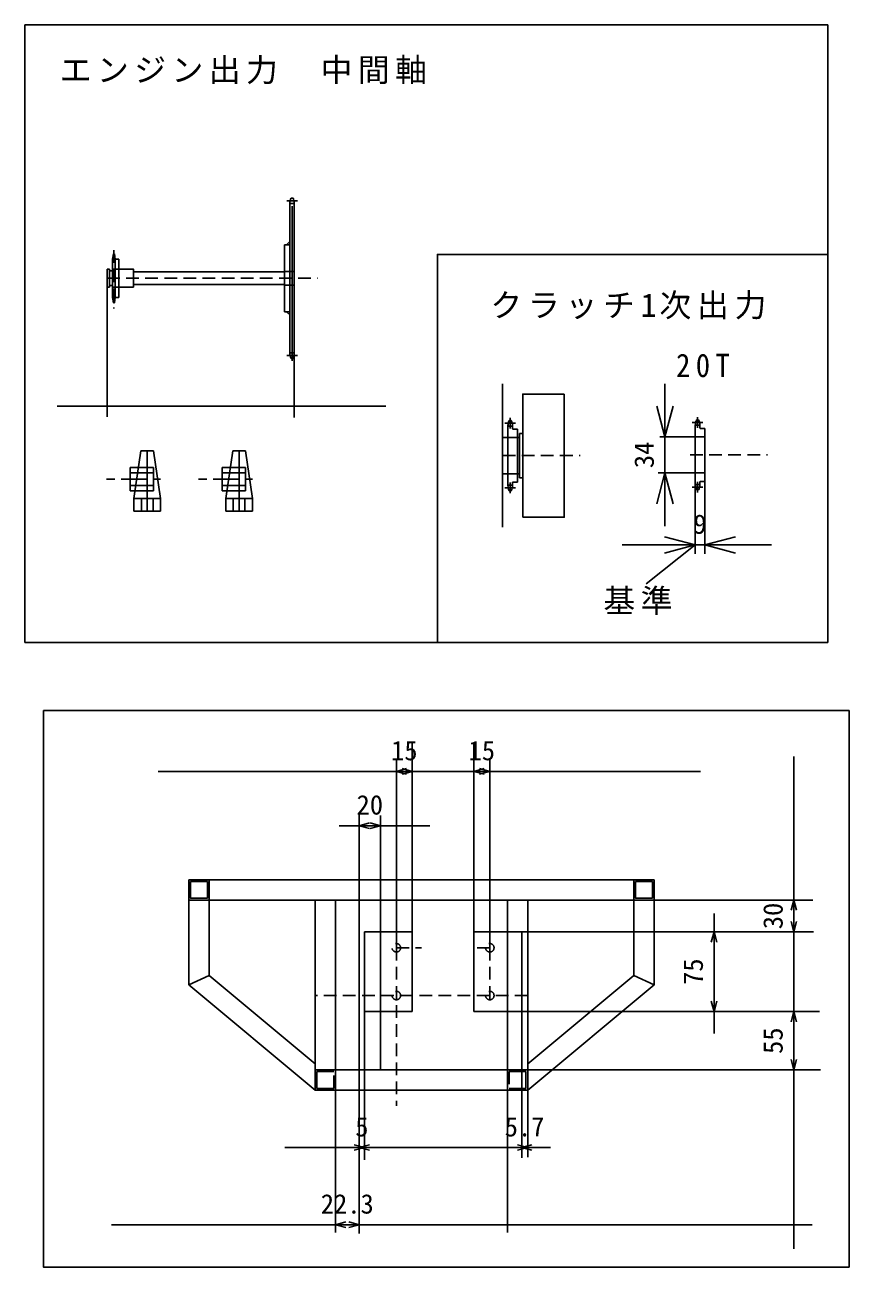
# Model space of a CAD drawing. Units: millimetres, scale not verified. Extents: x -3927 to 20054, y -11123 to 3558.
# Drawn here: x 2961 to 3737, y -385 to 785 of the extents above; entities that cross this region are included whole.
import ezdxf
from ezdxf.enums import TextEntityAlignment as Align

# ---------------------------------------------------------------- set-up
doc = ezdxf.new("R2010")
doc.units = ezdxf.units.MM
doc.header["$LTSCALE"] = 10
doc.linetypes.add('CHAIN2', pattern=[12, 9, -1, 1, -1])
doc.linetypes.add('DASHED1', pattern=[1.8, 1.2, -0.6])
doc.layers.add('0-0_ふれーむ', color=7, linetype='Continuous')
doc.layers.add('0-3_エンジン', color=7, linetype='Continuous')
doc.styles.add('ＭＳ ゴシック', font='')
doc.styles.get('ＭＳ ゴシック').set_extended_font_data('MS Gothic')

msp = doc.modelspace()

# ---------------------------------------------------------------- linework, layer by layer
at = {"layer": '0-0_ふれーむ'}
for p, q in [((2978.39, 139.61), (3737.22, 139.61)), ((3737.22, 139.61), (3737.22, -384.79)), ((3325.82, -68.98), (3325.82, 109.46)), ((3383.82, -68.98), (3383.82, 109.46)), ((3685.12, 96.2), (3685.12, -367.43)), ((3086.45, 82.14), (3597.23, 82.14)), ((3310.82, -83.98), (3310.82, 92.86)), ((3398.82, -83.98), (3398.82, 93.37)), ((3275.82, -38.98), (3275.82, 41.81)), ((3295.82, -38.98), (3295.82, 40.73)), ((3257.06, 31.01), (3342.33, 31.01)), ((3115.47, -19.98), (3134.47, -19.98)), ((3115.47, -19.98), (3115.47, -38.98)), ((3115.47, -22.98), (3115.47, -38.98)), ((3117.07, -21.58), (3132.87, -21.58)), ((3132.87, -21.58), (3132.87, -37.38)), ((3134.47, -19.98), (3134.47, -38.98)), ((3534.47, -19.98), (3553.47, -19.98)), ((3534.47, -19.98), (3534.47, -38.98)), ((3536.07, -21.58), (3551.87, -21.58)), ((3551.87, -21.58), (3551.87, -37.38)), ((3553.47, -19.98), (3553.47, -38.98)), ((3553.47, -22.98), (3553.47, -38.98)), ((3551.87, -24.58), (3551.87, -37.38)), ((3115.47, -38.98), (3131.47, -38.98)), ((3115.47, -38.98), (3134.47, -38.98)), ((3275.82, -38.98), (3275.82, -198.98)), ((3295.82, -38.98), (3295.82, -198.98)), ((3534.47, -38.98), (3553.47, -38.98)), ((3539.07, -37.38), (3551.87, -37.38)), ((3553.47, -38.98), (3702.98, -38.98)), ((3609.97, -51.7), (3609.97, -164.6)), ((3234.47, -68.98), (3234.47, -143.98)), ((3280.82, -68.98), (3325.82, -68.98)), ((3280.82, -68.98), (3280.82, -143.98)), ((3325.82, -68.98), (3325.82, -143.98)), ((3383.82, -68.98), (3383.82, -143.98)), ((3383.82, -68.98), (3389.03, -68.98)), ((3389.03, -68.98), (3428.82, -68.98)), ((3428.82, -68.98), (3703.75, -68.98)), ((3434.47, -68.98), (3434.47, -143.98)), ((3280.82, -143.98), (3325.82, -143.98)), ((3280.82, -143.98), (3280.82, -283.71)), ((3383.82, -143.98), (3428.82, -143.98)), ((3428.82, -143.98), (3428.82, -281.85)), ((3428.82, -143.98), (3709.22, -143.98)), ((3234.47, -198.98), (3242.97, -198.98)), ((3234.47, -198.98), (3234.47, -216.38)), ((3236.07, -200.58), (3242.97, -200.58)), ((3236.07, -200.58), (3236.07, -216.38)), ((3275.82, -198.98), (3275.82, -353.03)), ((3425.97, -198.98), (3434.47, -198.98)), ((3425.97, -200.58), (3432.87, -200.58)), ((3432.87, -200.58), (3432.87, -216.38)), ((3434.47, -198.98), (3710.13, -198.98)), ((3253.47, -217.98), (3234.47, -217.98)), ((3236.07, -216.38), (3242.97, -216.38)), ((3253.47, -217.98), (3253.47, -352.28)), ((3415.47, -217.98), (3415.47, -352.28)), ((3425.97, -216.38), (3432.87, -216.38)), ((3434.47, -217.98), (3434.47, -281.1)), ((3205.65, -272.16), (3456.09, -272.16)), ((3042.64, -344.85), (3686.86, -344.85)), ((3685.12, -344.85), (3702.49, -344.85))]:
    msp.add_line(p, q, dxfattribs=at)
at = {"layer": '0-0_ふれーむ', "color": 4}
for p, q in [((3310.82, 82.14), (3320.48, 84.73)), ((3310.82, 82.14), (3325.82, 82.14)), ((3310.82, 82.14), (3320.48, 79.55)), ((3325.82, 82.14), (3316.16, 84.73)), ((3325.82, 82.14), (3316.16, 79.55)), ((3383.82, 82.14), (3393.48, 84.73)), ((3383.82, 82.14), (3398.82, 82.14)), ((3383.82, 82.14), (3393.48, 79.55)), ((3398.82, 82.14), (3389.16, 84.73)), ((3398.82, 82.14), (3389.16, 79.55)), ((3275.82, 31.01), (3285.48, 33.6)), ((3275.82, 31.01), (3295.82, 31.01)), ((3275.82, 31.01), (3285.48, 28.43)), ((3295.82, 31.01), (3286.16, 33.6)), ((3295.82, 31.01), (3286.16, 28.43)), ((3685.12, -38.98), (3682.53, -48.64)), ((3685.12, -68.98), (3685.12, -38.98)), ((3685.12, -38.98), (3687.71, -48.64)), ((3609.97, -68.98), (3607.39, -78.64)), ((3609.97, -143.98), (3609.97, -68.98)), ((3609.97, -68.98), (3612.56, -78.64)), ((3685.12, -68.98), (3682.53, -59.32)), ((3685.12, -68.98), (3687.71, -59.32)), ((3609.97, -143.98), (3607.39, -134.32)), ((3609.97, -143.98), (3612.56, -134.32)), ((3685.12, -143.98), (3682.53, -153.64)), ((3685.12, -198.98), (3685.12, -143.98)), ((3685.12, -143.98), (3687.71, -153.64)), ((3685.12, -198.98), (3682.53, -189.32)), ((3685.12, -198.98), (3687.71, -189.32)), ((3280.82, -272.16), (3271.16, -269.57)), ((3280.82, -272.16), (3271.16, -274.75)), ((3275.82, -272.16), (3285.48, -269.57)), ((3275.82, -272.16), (3280.82, -272.16)), ((3275.82, -272.16), (3285.48, -274.75)), ((3434.47, -272.16), (3424.81, -269.57)), ((3434.47, -272.16), (3424.81, -274.75)), ((3428.82, -272.16), (3438.48, -269.57)), ((3428.82, -272.16), (3434.47, -272.16)), ((3428.82, -272.16), (3438.48, -274.75)), ((3253.47, -344.85), (3263.13, -342.26)), ((3253.47, -344.85), (3275.82, -344.85)), ((3253.47, -344.85), (3263.13, -347.44)), ((3275.82, -344.85), (3266.16, -342.26)), ((3275.82, -344.85), (3266.16, -347.44))]:
    msp.add_line(p, q, dxfattribs=at)
at = {"layer": '0-0_ふれーむ', "color": 4, "linetype": 'DASHED1'}
for p, q in [((3398.82, -65.98), (3398.82, -136.13)), ((3310.82, -83.98), (3334.34, -83.98)), ((3310.82, -83.98), (3310.82, -232.98)), ((3398.82, -83.98), (3386.92, -83.98)), ((3434.47, -128.98), (3234.47, -128.98))]:
    msp.add_line(p, q, dxfattribs=at)
at = {"layer": '0-0_ふれーむ', "linetype": 'DASHED1'}
for p, q in [((3242.97, -198.98), (3234.47, -198.98)), ((3234.47, -198.98), (3234.47, -217.98)), ((3251.87, -200.58), (3242.97, -200.58)), ((3251.87, -216.38), (3251.87, -200.58)), ((3417.07, -200.58), (3417.07, -216.38)), ((3425.97, -200.58), (3417.07, -200.58)), ((3242.97, -216.38), (3251.87, -216.38)), ((3417.07, -216.38), (3425.97, -216.38))]:
    msp.add_line(p, q, dxfattribs=at)
at = {"layer": '0-0_ふれーむ'}
for points in [[(2978.39, 139.61), (2978.39, -384.79), (3737.22, -384.79)], [(3117.07, -21.58), (3117.07, -37.38), (3132.87, -37.38)], [(3536.07, -21.58), (3536.07, -37.38), (3551.87, -37.38)], [(3428.82, -68.98), (3428.82, -93.66), (3428.82, -143.98)], [(3134.47, -110.07), (3234.47, -193.26), (3234.47, -217.98), (3115.47, -118.98)], [(3534.47, -110.07), (3434.47, -193.26), (3434.47, -217.98), (3553.47, -118.98)], [(3234.47, -198.98), (3234.47, -216.38), (3234.47, -217.98)], [(3242.97, -198.98), (3253.47, -198.98), (3253.47, -217.98)], [(3434.47, -198.98), (3434.47, -217.98), (3415.47, -217.98), (3415.47, -198.98), (3425.97, -198.98)]]:
    msp.add_lwpolyline(points, dxfattribs=at)
for points in [[(3134.47, -19.98), (3134.47, -38.98), (3534.47, -38.98), (3534.47, -19.98)], [(3115.47, -118.98), (3134.47, -110.07), (3134.47, -38.98), (3115.47, -38.98)], [(3234.47, -38.98), (3234.47, -198.98), (3253.47, -198.98), (3253.47, -38.98)], [(3415.47, -38.98), (3434.47, -38.98), (3434.47, -198.98), (3415.47, -198.98)], [(3534.47, -38.98), (3553.47, -38.98), (3553.47, -118.98), (3534.47, -110.07)], [(3253.47, -198.98), (3415.47, -198.98), (3415.47, -217.98), (3253.47, -217.98)]]:
    msp.add_lwpolyline(points, close=True, dxfattribs=at)
at = {"layer": '0-0_ふれーむ', "linetype": 'DASHED1'}
for centre in [(3310.82, -83.98), (3398.82, -83.98), (3310.82, -128.98), (3398.82, -128.98)]:
    msp.add_circle(centre, 4, dxfattribs=at)
at = {"layer": '0-3_エンジン'}
for p, q in [((2960.94, 785.32), (2960.94, 203.6)), ((2960.94, 785.32), (3717.17, 785.32)), ((3717.17, 785.32), (3717.17, 203.6)), ((3213.52, 622.14), (3211.6, 622.14)), ((3210.41, 475.91), (3210.41, 617.38)), ((3214.71, 616.92), (3210.41, 616.92)), ((3212.56, 614.42), (3212.56, 478.86)), ((3214.71, 617.38), (3214.71, 475.91)), ((3205.41, 515.14), (3205.41, 578.14)), ((3205.41, 578.14), (3210.41, 578.14)), ((3210.41, 581.14), (3207.41, 578.14)), ((3043.62, 564.64), (3044.32, 569.64)), ((3043.62, 564.64), (3049.32, 564.64)), ((3043.62, 564.64), (3043.62, 528.64)), ((3045.32, 569.64), (3044.32, 569.64)), ((3045.92, 564.64), (3045.32, 569.64)), ((3045.92, 564.64), (3045.92, 528.64)), ((3049.32, 564.64), (3049.32, 528.64)), ((3038.32, 555.14), (3038.32, 538.14)), ((3040.72, 555.14), (3038.32, 555.14)), ((3040.72, 555.14), (3040.72, 538.14)), ((3040.72, 553.54), (3043.62, 553.54)), ((3043.62, 558.14), (3043.62, 535.14)), ((3049.32, 558.14), (3049.32, 535.14)), ((3063.32, 552.64), (3205.41, 552.64)), ((3214.71, 553.14), (3205.41, 553.14)), ((3040.72, 539.74), (3043.62, 539.74)), ((3063.32, 540.64), (3205.41, 540.64)), ((3214.71, 540.14), (3205.41, 540.14)), ((3040.72, 538.14), (3038.32, 538.14)), ((3038.32, 538.14), (3038.32, 416.24)), ((3043.62, 538.14), (3063.32, 538.14)), ((3043.62, 528.64), (3049.32, 528.64)), ((3044.32, 523.64), (3043.62, 528.64)), ((3045.92, 528.64), (3045.32, 523.64)), ((3044.32, 523.64), (3045.32, 523.64)), ((3210.41, 515.14), (3205.41, 515.14)), ((3210.41, 512.14), (3207.41, 515.14)), ((3214.71, 476.36), (3210.41, 476.36)), ((3213.52, 471.14), (3211.6, 471.14)), ((3214.71, 476.36), (3214.71, 415.61)), ((3410.86, 312.06), (3410.86, 447.06)), ((2991.4, 426.15), (3300.96, 426.15)), ((3417.05, 412.56), (3418.97, 412.56)), ((3563.77, 419.66), (3563.77, 338.97)), ((3593.55, 413.28), (3595.47, 413.28)), ((3415.86, 351.32), (3415.86, 407.8)), ((3415.86, 407.47), (3420.16, 407.47)), ((3420.16, 407.8), (3420.16, 404.94)), ((3420.54, 404.56), (3424.86, 404.56)), ((3424.86, 354.56), (3424.86, 404.56)), ((3426.86, 400.56), (3429.86, 400.56)), ((3426.86, 358.56), (3426.86, 400.56)), ((3592.36, 352.05), (3592.36, 408.52)), ((3592.36, 408.19), (3596.66, 408.19)), ((3596.66, 408.52), (3596.66, 405.66)), ((3597.04, 405.28), (3601.36, 405.28)), ((3601.36, 355.29), (3601.36, 405.28)), ((3410.86, 396.56), (3426.86, 396.56)), ((3587.36, 397.29), (3558.88, 397.29)), ((3587.36, 397.29), (3601.36, 397.29)), ((3070.23, 384.15), (3063.73, 339.15)), ((3070.23, 384.15), (3082.23, 384.15)), ((3076.23, 384.15), (3076.23, 327.15)), ((3082.23, 384.15), (3088.73, 339.15)), ((3156.69, 384.15), (3150.19, 339.15)), ((3156.69, 384.15), (3168.69, 384.15)), ((3162.69, 384.15), (3162.69, 327.15)), ((3168.69, 384.15), (3175.19, 339.15)), ((3060.23, 368.35), (3082.23, 368.35)), ((3060.23, 368.35), (3060.23, 346.35)), ((3060.23, 363.35), (3082.23, 363.35)), ((3082.23, 368.35), (3082.23, 346.35)), ((3146.69, 368.35), (3168.69, 368.35)), ((3146.69, 368.35), (3146.69, 346.35)), ((3146.69, 363.35), (3168.69, 363.35)), ((3168.69, 368.35), (3168.69, 346.35)), ((3587.36, 363.29), (3557.4, 363.29)), ((3587.36, 363.29), (3601.36, 363.29)), ((3060.23, 351.35), (3082.23, 351.35)), ((3146.69, 351.35), (3168.69, 351.35)), ((3410.86, 362.56), (3426.86, 362.56)), ((3415.86, 351.66), (3420.16, 351.66)), ((3420.16, 351.32), (3420.16, 354.19)), ((3424.86, 354.56), (3420.54, 354.56)), ((3426.86, 358.56), (3429.86, 358.56)), ((3592.36, 352.38), (3596.66, 352.38)), ((3592.36, 352.38), (3592.36, 287.23)), ((3596.66, 352.05), (3596.66, 354.91)), ((3601.36, 355.29), (3597.04, 355.29)), ((3601.36, 355.29), (3601.36, 287.23)), ((3060.23, 346.35), (3082.23, 346.35)), ((3146.69, 346.35), (3168.69, 346.35)), ((3417.05, 346.56), (3418.97, 346.56)), ((3593.55, 347.29), (3595.47, 347.29)), ((3063.73, 339.15), (3088.73, 339.15)), ((3063.73, 339.15), (3063.73, 327.15)), ((3088.73, 339.15), (3088.73, 327.15)), ((3150.19, 339.15), (3175.19, 339.15)), ((3150.19, 339.15), (3150.19, 327.15)), ((3175.19, 339.15), (3175.19, 327.15)), ((3063.73, 327.15), (3088.73, 327.15)), ((3150.19, 327.15), (3175.19, 327.15)), ((3523.39, 295.4), (3664.06, 295.4)), ((3592.36, 295.4), (3546.16, 258.78)), ((2960.94, 203.6), (3717.17, 203.6))]:
    msp.add_line(p, q, dxfattribs=at)
at = {"layer": '0-3_エンジン', "linetype": 'CHAIN2'}
for p, q in [((3217.6, 619.46), (3207.52, 619.46)), ((3217.6, 473.82), (3207.52, 473.82)), ((3212.56, 468.78), (3212.56, 478.86)), ((3412.97, 410.01), (3423.05, 410.01)), ((3418.01, 415.05), (3418.01, 404.97)), ((3589.47, 410.73), (3599.55, 410.73)), ((3594.51, 415.77), (3594.51, 405.69)), ((3418.01, 344.08), (3418.01, 354.16)), ((3594.51, 344.8), (3594.51, 354.88)), ((3412.97, 349.12), (3423.05, 349.12)), ((3589.47, 349.84), (3599.55, 349.84))]:
    msp.add_line(p, q, dxfattribs=at)
at = {"layer": '0-3_エンジン', "color": 4, "linetype": 'DASHED1'}
for p, q in [((3044.77, 573.08), (3044.77, 518.08)), ((3424.86, 358.56), (3424.86, 400.56)), ((3601.36, 359.28), (3601.36, 401.28)), ((3410.86, 379.56), (3483.84, 379.56)), ((3587.36, 380.29), (3660.34, 380.29))]:
    msp.add_line(p, q, dxfattribs=at)
at = {"layer": '0-3_エンジン', "linetype": 'DASHED1'}
for p, q in [((3038.32, 546.64), (3236.6, 546.64)), ((3063.73, 357.35), (3037.96, 357.35)), ((3063.73, 357.35), (3088.73, 357.35)), ((3150.19, 357.35), (3124.43, 357.35)), ((3150.19, 357.35), (3175.19, 357.35)), ((3070.73, 339.15), (3070.73, 327.15)), ((3081.73, 339.15), (3081.73, 327.15)), ((3157.19, 339.15), (3157.19, 327.15)), ((3168.19, 339.15), (3168.19, 327.15))]:
    msp.add_line(p, q, dxfattribs=at)
at = {"layer": '0-3_エンジン', "color": 4}
for p, q in [((3563.77, 397.29), (3563.77, 447.29)), ((3563.77, 397.29), (3556, 426.26)), ((3563.77, 397.29), (3571.53, 426.26)), ((3563.77, 363.29), (3563.77, 397.29)), ((3563.77, 363.29), (3556, 334.31)), ((3563.77, 363.29), (3563.77, 313.28)), ((3563.77, 363.29), (3571.53, 334.31)), ((3592.36, 295.4), (3542.36, 295.4)), ((3592.36, 295.4), (3563.39, 303.17)), ((3592.36, 295.4), (3563.39, 287.64)), ((3592.36, 295.4), (3601.36, 295.4)), ((3601.36, 295.4), (3630.34, 303.17)), ((3601.36, 295.4), (3651.36, 295.4)), ((3601.36, 295.4), (3630.34, 287.64))]:
    msp.add_line(p, q, dxfattribs=at)
at = {"layer": '0-3_エンジン', "color": 3}
for p, q in [((3424.86, 358.56), (3424.86, 400.56)), ((3601.36, 359.28), (3601.36, 401.28))]:
    msp.add_line(p, q, dxfattribs=at)
at = {"layer": '0-3_エンジン'}
for points in [[(3717.17, 569.15), (3349.49, 569.15), (3349.49, 203.6)], [(3043.62, 555.14), (3063.32, 555.14), (3063.32, 538.14)], [(3429.86, 321.56), (3468.86, 321.56), (3468.86, 437.56)], [(3429.86, 321.56), (3429.86, 437.56), (3468.86, 437.56)]]:
    msp.add_lwpolyline(points, dxfattribs=at)
for centre, radius, start, end in [((3220.54, 617.38), 10.12, 151.94199, 180), ((3204.59, 617.38), 10.12, 0, 28.058), ((3220.54, 475.91), 10.12, 180, 208.058), ((3204.59, 475.91), 10.12, 331.94199, 0), ((3425.99, 407.8), 10.12, 151.94199, 180), ((3410.04, 407.8), 10.12, 0, 28.058), ((3602.49, 408.52), 10.12, 151.94199, 180), ((3586.54, 408.52), 10.12, 0, 28.058), ((3420.54, 404.94), 0.375, 180, 270), ((3597.04, 405.66), 0.375, 180, 270), ((3425.99, 351.32), 10.12, 180, 208.058), ((3410.04, 351.32), 10.12, 331.94199, 0), ((3420.54, 354.19), 0.375, 90, 180), ((3602.49, 352.05), 10.12, 180, 208.058), ((3586.54, 352.05), 10.12, 331.94199, 0), ((3597.04, 354.91), 0.375, 90, 180)]:
    msp.add_arc(centre, radius, start, end, dxfattribs=at)

# ---------------------------------------------------------------- texts
at = {"layer": '0-0_ふれーむ', "color": 4, "style": 'ＭＳ ゴシック'}
for s, p in [('15', (3305.82, 87.14)), ('15', (3378.82, 87.14)), ('20', (3273.32, 36.01)), ('5', (3272.07, -267.16)), ('5.7', (3412.89, -267.16)), ('22.3', (3239.64, -339.85))]:
    msp.add_text(s, height=18.33, dxfattribs=at).set_placement(p, align=Align.BOTTOM_LEFT)
for s, p in [('30', (3680.12, -66.48)), ('75', (3604.98, -118.98)), ('55', (3680.12, -183.98))]:
    msp.add_text(s, height=18.33, rotation=90, dxfattribs=at).set_placement(p, align=Align.BOTTOM_LEFT)
at = {"layer": '0-3_エンジン', "color": 4, "style": 'ＭＳ ゴシック'}
msp.add_text('34', height=18.33, rotation=90, dxfattribs=at).set_placement((3558.77, 367.79), align=Align.BOTTOM_LEFT)
msp.add_text('9', height=18.33, dxfattribs=at).set_placement((3590.61, 300.4), align=Align.BOTTOM_LEFT)
at = {"layer": '0-3_エンジン', "char_height": 21.99, "attachment_point": 7, "style": 'ＭＳ ゴシック'}
for s, insert in [('\\T1.17;エンジン出力\u3000中間軸', (2993.75, 729.37)), ('\\T1.18;クラッチ1次出力', (3399.3, 507.78)), ('\\T1.38;\\W0.9;20T', (3574.22, 453.26)), ('\\T1.17;基準', (3505.8, 229.52))]:
    msp.add_mtext(s, dxfattribs=dict(at, insert=insert))

doc.saveas('drawing.dxf')
